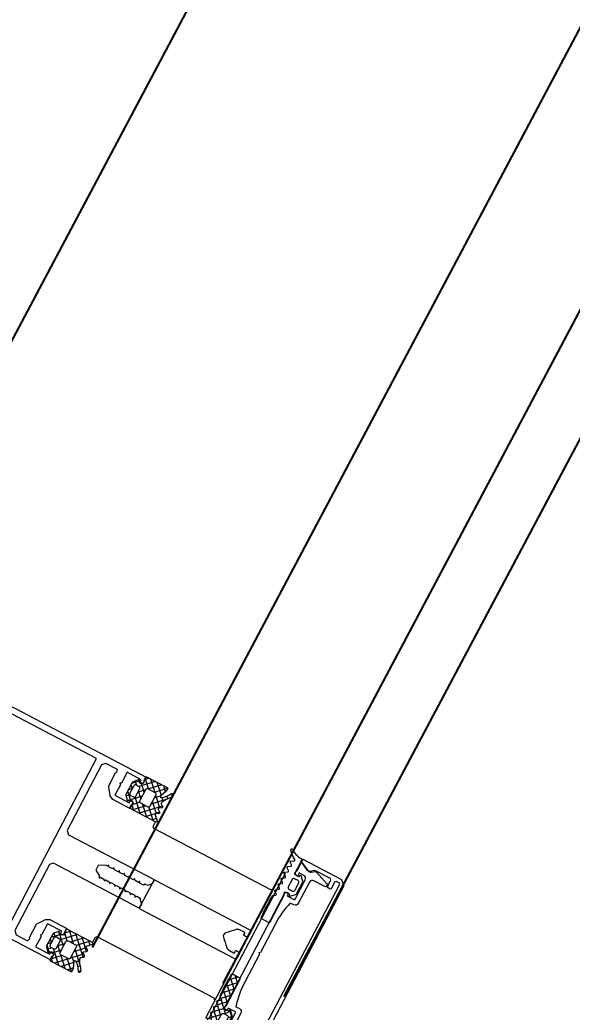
# Model space of a CAD drawing. Header units: millimetres. Extents: x -360149 to 9420325, y 0 to 292181.
# Drawn here: x -189518.7 to -189347.5, y 109794.5 to 110102 of the extents above; entities that cross this region are included whole.
import ezdxf
from ezdxf import colors
from ezdxf.entities.mleader import LeaderData, LeaderLine
from ezdxf.math import Vec2, Vec3

# ---------------------------------------------------------------- set-up
doc = ezdxf.new("R2010")
doc.units = ezdxf.units.MM
doc.header["$MEASUREMENT"] = 0
doc.layers.get('0').update_dxf_attribs({"color": 250, "lineweight": 9})
for name, color, linetype, lineweight in [('_АР ТЕКСТ', 250, 'Continuous', 25), ('АР_Отметки', 250, 'Continuous', 15), ('АР_Перегородки витражные', 152, 'Continuous', 13), ('АР_Подоконники', 163, 'Continuous', 9), ('АР_Размеры дверей', 15, 'Continuous', 0), ('АР_Сущ Несущая стена', 202, 'Continuous', 30)]:
    doc.layers.add(name, color=color, linetype=linetype, lineweight=lineweight)
doc.layers.add('Тонкая', color=7, linetype='Continuous')
doc.styles.add('ISOCPEUR', font='isocpeur.ttf', dxfattribs={"width": 0.7})
pattern_1 = [(335.7671633447816, (-69115.31625940584, 318510.9409690977), (0.6515825639889636, 1.447617495164233), []), (65.76716334478155, (-69115.31625940584, 318510.9409690977), (-1.447617495164233, 0.6515825639889636), [])]

# ---------------------------------------------------------------- blocks, each defined once
blk = doc.blocks.new('_DotSmall')
at = {"color": 0, "linetype": 'ByBlock', "const_width": 0.5}
blk.add_lwpolyline([(-0.0625, 0, 1), (0.0625, 0, 1)], format="xyb", close=True, dxfattribs=at)
blk = doc.blocks.new('стойка витр.')
h = blk.add_hatch()
h.set_pattern_fill('ANSI37', scale=0.5, angle=-69.23283665521843)
h.set_pattern_definition(pattern_1)
edge = h.paths.add_edge_path()
edge.add_line((-22.69442369043827, 14.13646889062511), (-23.03581465108437, 15.03674084689555))
edge.add_arc((-23.43472203482704, 14.88552442783714), 0.426606969231953, 20.76054121617168, 72.29995807937499)
edge.add_arc((-23.17519432072194, 15.69843630689562), 0.4267278803337561, 110.7639791014305, 252.28796188313498, ccw=False)
edge.add_line((-23.32647754022037, 16.09744767434313), (-22.30045238576713, 16.48652534212306))
edge.add_arc((-22.23557122191811, 16.31559297980009), 0.1828317202011609, 20.74895968860318, 110.7853670150393, ccw=False)
edge.add_line((-22.06459766681655, 16.38036551539699), (-22.02136925791274, 16.26636916297139))
edge.add_arc((-21.85036169383434, 16.33121481389334), 0.1828894349477776, 200.7666051414026, 335.7779732891441)
edge.add_line((-21.68357339510112, 16.25618009645405), (-21.08991230116226, 17.78525728297245))
edge.add_arc((-21.70321396183568, 17.95657679537892), 0.6367804192309714, 344.3928406199507, 381.7248777476984)
edge.add_line((-21.1116628201562, 18.19228116337763), (-22.58147269752226, 22.06827310883818))
edge.add_arc((-23.18057156739388, 21.852472630542), 0.6367804192296693, 19.80944894391843, 57.14148607166609)
edge.add_line((-22.83507592984824, 22.38737642259366), (-24.29334917705273, 23.13834224954917))
edge.add_arc((-24.36844682475663, 22.97158227615987), 0.1828894349476184, 65.75635339884347, 200.7677215648203)
edge.add_line((-24.53945312526776, 22.90673329312267), (-24.49622471639304, 22.79273694081348))
edge.add_arc((-24.66715707872659, 22.7278557770023), 0.1828317201976129, -69.25104032206309, 20.78536700277641, ccw=False)
edge.add_line((-24.60238454316277, 22.55688222189201), (-25.62840969761601, 22.16780455411208))
edge.add_arc((-25.77973726672901, 22.56679910380675), 0.4267278803402734, 149.2463648073436, 290.7703475895543, ccw=False)
edge.add_arc((-26.51302534269302, 23.00322659508151), 0.4266069692186295, 329.2343686070108, 380.7737854734352)
edge.add_line((-26.11415292418678, 23.1545352198882), (-26.50320860397187, 24.18050239048171))
edge.add_arc((-26.6741821590871, 24.11572985494814), 0.1828317201915107, 20.74895966852365, 110.7853670116034)
edge.add_line((-26.73906332292245, 24.28666221726598), (-33.46508004333009, 21.73609814226074))
edge.add_arc((-33.37260125833668, 21.44478009969028), 0.3056444463767395, 107.6120180140902, 200.6882886899978)
edge.add_line((-33.6585366082727, 21.33680091994756), (-33.39916615508264, 20.65282280623796))
edge.add_arc((-33.11489203283651, 20.76049792175978), 0.3039830703862393, 200.7452912846324, 225.8123610097134)
edge.add_line((-33.32677140043234, 20.54252351805917), (-31.79381202385412, 18.90709041146329))
edge.add_arc((-32.0063560722166, 18.68866847666476), 0.3047673113958362, -108.86283880448178, 45.781400895661875, ccw=False)
edge.add_arc((-28.70749382052437, 27.75544220980088), 9.952967568180252, 231.9543329511108, 250.0411665169116, ccw=False)
edge.add_arc((-35.13741779119496, 19.64784166335459), 0.4002801790554734, 42.30928712460122, 119.2250395725891)
edge.add_arc((-34.91139847875967, 19.56672148584141), 0.6024183835395109, 134.3950067436913, 228.6478049676944)
edge.add_arc((-28.53884731806517, 27.80771469972205), 11.01872594929672, 232.0873456721725, 240.8889416158169)
edge.add_arc((-36.88860151399224, 12.8729826853881), 6.091684827127049, 40.75890454826748, 60.61437004968877, ccw=False)
edge.add_arc((-32.50226594848368, 16.64775385941913), 0.3047655738188228, -34.89587558046088, 41.60271899476669, ccw=False)
edge.add_line((-32.25229934006347, 16.47340148731018), (-32.76342180219945, 15.75802363698313))
edge.add_arc((-32.51342051808022, 15.58368567090239), 0.3047857747310843, 145.1100748179471, 256.4242518685471)
edge.add_line((-32.58496309185284, 15.28741547561367), (-31.72801335877739, 15.09082250765641))
edge.add_arc((-31.79955593254474, 14.79455231235153), 0.3047857747455557, -34.88992517811971, 76.42425187022229, ccw=False)
edge.add_line((-31.54955464840168, 14.62021434627968), (-32.06065512256464, 13.90477851201285))
edge.add_arc((-31.81065383841726, 13.73044054594722), 0.304785774745541, 145.1100748233031, 256.4242518693868)
edge.add_line((-31.88219641218893, 13.4341703506434), (-31.02524667911348, 13.23757738269342))
edge.add_arc((-31.09682011228135, 12.94126594878393), 0.3048331054871362, -24.2246592297883, 76.42043308581259, ccw=False)
edge.add_line((-30.81882951050648, 12.81618818287097), (-31.59985344059533, 11.12048939903616))
edge.add_arc((-31.32187980059053, 10.99539431777895), 0.3048247429134716, 155.7710645559098, 290.7402899417831)
edge.add_line((-31.21393143609748, 10.71032366952568), (-22.80062470957637, 13.90072279884771))
edge.add_arc((-22.86539724513609, 14.07169635396312), 0.1828317202009504, 290.7489596761703, 380.7489600455551)
edge = h.paths.add_edge_path(flags=16)
edge.add_line((-23.10434971895302, 21.04022295145114), (-22.19142218885827, 18.63276889372355))
edge.add_arc((-22.69773797682865, 18.4407695405971), 0.5414973949605305, -69.23283665472542, 20.767163345274582, ccw=False)
edge.add_line((-22.5057386237022, 17.93445375262672), (-23.43116100440966, 17.58352553217992))
edge.add_arc((-23.62316035752519, 18.08984132014666), 0.5414973949532591, 200.7671633443313, 290.7671633443313, ccw=False)
edge.add_line((-24.12947614549194, 17.89784196703113), (-25.04240367558668, 20.30529602475872))
edge.add_arc((-24.53608788761267, 20.4972953778888), 0.541497394965222, 110.76716334549809, 200.7671633454981, ccw=False)
edge.add_line((-24.72808724074275, 21.00361116586282), (-23.80266486003529, 21.35453938630963))
edge.add_arc((-23.6106655069234, 20.84822359833925), 0.5414973949553709, 20.767163343835023, 110.767163343835, ccw=False)
edge = h.paths.add_edge_path(flags=16)
edge.add_line((-26.85119390953332, 20.26120087689196), (-25.51269974335446, 16.73149769075098))
edge.add_arc((-26.01901553132848, 16.5394983376209), 0.541497394965222, -69.23283665450191, 20.76716334549809, ccw=False)
edge.add_line((-25.82701617819839, 16.03318254964688), (-28.23444912247942, 15.12026302596496))
edge.add_arc((-28.4264484756095, 15.62657881394625), 0.5414973949720253, 200.7671633452251, 290.76716334522513, ccw=False)
edge.add_line((-28.9327642635908, 15.43457946081617), (-30.27125842979876, 18.96428264696442))
edge.add_arc((-29.76494264181383, 19.15628200007632), 0.5414973949689773, 110.76716334328901, 200.767163343289, ccw=False)
edge.add_line((-29.95694199492573, 19.66259778806125), (-27.5495090506447, 20.57551731175045))
edge.add_arc((-27.35750969751825, 20.06920152376551), 0.541497394974137, 20.767163344728715, 110.76716334472869, ccw=False)
h = blk.add_hatch()
h.set_pattern_fill('ANSI37', scale=0.5, angle=-69.23283665521843)
h.set_pattern_definition(pattern_1)
edge = h.paths.add_edge_path()
edge.add_line((-7.614656875375658, -25.62993601259222), (-7.273265914729564, -26.53020796886267))
edge.add_arc((-7.672138333263274, -26.68151659366696), 0.4266069692434679, -30.765631391378577, 20.77378547182468, ccw=False)
edge.add_arc((-6.938850257283542, -27.11794408495156), 0.4267278803339729, 149.2463648056786, 290.7703475873838)
edge.add_line((-6.787522688187892, -27.51693863464607), (-5.761497533734655, -27.12786096686614))
edge.add_arc((-5.826270069284272, -26.95688741173914), 0.1828317202082013, 290.7489596719217, 380.7853669983573)
edge.add_line((-5.655337706935825, -26.89200624793739), (-5.698566115868744, -26.77800989551906))
edge.add_arc((-5.527559815348082, -26.71316091253391), 0.1828894349380834, 65.75635340077491, 200.7677215485159, ccw=False)
edge.add_line((-5.452462167653721, -26.54640093915077), (-3.994188920449233, -27.29736676610628))
edge.add_arc((-4.339684557994865, -27.83227055815794), 0.6367804192296694, 19.809448943918426, 57.14148607166612, ccw=False)
edge.add_line((-3.740585688123247, -27.61647007986176), (-2.270775810728082, -31.49246202532231))
edge.add_arc((-2.862326952422118, -31.72816639327794), 0.6367804192285443, -15.60715938413449, 21.72487774361298, ccw=False)
edge.add_line((-2.249025291763246, -31.89948590572749), (-2.842686385673005, -33.42856309223862))
edge.add_arc((-3.009474684396633, -33.35352837480535), 0.1828894349365558, 200.7666051236535, 335.7779732896313, ccw=False)
edge.add_line((-3.180482248484623, -33.41837402567035), (-3.223710657359334, -33.30437767335388))
edge.add_arc((-3.394684212462365, -33.36915020895407), 0.1828317202037067, 20.74895968940122, 110.7853670142414)
edge.add_line((-3.459565376309911, -33.19821784662781), (-4.485590530792251, -33.58729551440774))
edge.add_arc((-4.334307311281267, -33.98630688185023), 0.4267278803335083, 110.7639791032461, 252.2879618854569)
edge.add_arc((-4.593835025358378, -34.79921876089735), 0.4266069692128739, 20.760541213745626, 72.2999580801698, ccw=False)
edge.add_line((-4.194927641627146, -34.64800234186259), (-3.805871961842058, -35.67396951244882))
edge.add_arc((-3.976804324152614, -35.73885067632053), 0.1828317201976034, -69.25104032001241, 20.78536702306718, ccw=False)
edge.add_line((-3.912031788582681, -35.9098242314285), (-10.63804850899032, -38.46038830642647))
edge.add_arc((-10.76198657700206, -38.18099989774544), 0.3056444463879536, 200.8460379983515, 293.92230867425997, ccw=False)
edge.add_line((-11.04762355046114, -38.2897659172595), (-11.3069940036512, -37.6057878035499))
edge.add_arc((-11.02280217192234, -37.49789568213767), 0.3039830703908278, 175.7219656777917, 200.7890354028728, ccw=False)
edge.add_line((-11.32593828623067, -37.47521963119652), (-11.26283276302274, -35.23454482450325))
edge.add_arc((-11.5667631736687, -35.21197449929495), 0.3047673113958011, 355.7529257944983, 510.3971654946409)
edge.add_arc((-3.085478140807247, -39.81161386289363), 9.95296756819478, 151.493160172311, 169.5799937381118)
edge.add_arc((-13.27454869620142, -38.00608067109534), 0.4002801790508524, 282.30928711923883, 359.2250395672268, ccw=False)
edge.add_arc((-13.15914824141406, -37.79549114656839), 0.6024183835459826, 172.8865217206561, 267.13931994465963, ccw=False)
edge.add_arc((-2.924576102079248, -39.73891867786803), 11.01872594919693, 160.6453850739864, 169.4469810176308, ccw=False)
edge.add_arc((-19.07760885644255, -34.09585671602533), 6.091684827120307, 340.9199566399376, 360.7754221413588)
edge.add_arc((-13.29124725463213, -34.01305259408502), 0.3047655738143686, 359.9316076928689, 436.4302022680961)
edge.add_line((-13.21974018984474, -33.71679460741143), (-14.0766899229202, -33.52020163946145))
edge.add_arc((-14.00514734915965, -33.22393144415915), 0.3047857747414494, 145.1100748207506, 256.424251871352, ccw=False)
edge.add_line((-14.2551486332959, -33.04959347808472), (-13.74402617113083, -32.33421562775766))
edge.add_arc((-13.99402745527389, -32.1598776616858), 0.3047857747455562, 325.1100748218798, 436.4242518702226)
edge.add_line((-13.92248488150653, -31.86360746638093), (-14.7794566025841, -31.6669565144839))
edge.add_arc((-14.7079140287954, -31.37068631918638), 0.3047857747434108, 145.1100748199116, 256.4242518659954, ccw=False)
edge.add_line((-14.95791531293071, -31.19634835310717), (-14.44679285076563, -30.48097050278011))
edge.add_arc((-14.69684457899481, -30.30662212908397), 0.3048331054870662, 325.1138936033488, 425.7589859189499)
edge.add_line((-14.57168746687239, -30.0286672415823), (-16.28069433249766, -29.27720980550657))
edge.add_arc((-16.15556139849932, -28.99925320327871), 0.3048247429148342, 110.79403674408451, 245.7632621299588, ccw=False)
edge.add_line((-16.26377712844987, -28.71428394233226), (-7.850470401957864, -25.52388481301023))
edge.add_arc((-7.785589238115906, -25.69481717533219), 0.1828317201977073, 20.785366643697614, 110.7853670130821, ccw=False)
edge = h.paths.add_edge_path(flags=16)
edge.add_line((-3.343847721320344, -31.0696095920357), (-4.256775251385989, -28.66215553430811))
edge.add_arc((-4.763091039367282, -28.8541548874382), 0.5414973949720253, 20.7671633452251, 110.7671633452251)
edge.add_line((-4.955090392497368, -28.34783909945691), (-5.880512773175724, -28.69876731990371))
edge.add_arc((-5.68851342006019, -29.20508310789228), 0.5414973949736688, 110.7671633435124, 200.7671633435124)
edge.add_line((-6.194829208048759, -29.39708246100781), (-5.281901677954011, -31.8045365187354))
edge.add_arc((-4.775585889972717, -31.61253716560532), 0.5414973949720253, 200.7671633452251, 290.7671633452251)
edge.add_line((-4.583586536842631, -32.11885295358661), (-3.658164156164275, -31.76792473313981))
edge.add_arc((-3.850163509294362, -31.26160894516579), 0.541497394965222, 290.7671633454981, 380.7671633454981)
edge = h.paths.add_edge_path(flags=16)
edge.add_line((-6.665125275787432, -32.97088079506648), (-8.003619441966293, -29.4411776089255))
edge.add_arc((-8.509935229947587, -29.63317696205559), 0.5414973949720253, 20.7671633452251, 110.7671633452251)
edge.add_line((-8.701934583077673, -29.12686117407429), (-11.1093675273587, -30.03978069775621))
edge.add_arc((-10.91736817424317, -30.54609648574478), 0.5414973949736688, 110.7671633435124, 200.7671633435124)
edge.add_line((-11.42368396223173, -30.73809583886032), (-10.08518979602377, -34.2677990250013))
edge.add_arc((-9.578874008042476, -34.07579967187121), 0.5414973949720253, 200.7671633452251, 290.7671633452251)
edge.add_line((-9.38687465491239, -34.5821154598525), (-6.979441710631363, -33.66919593617058))
edge.add_arc((-7.171441063761449, -33.16288014819656), 0.541497394965222, 290.7671633454981, 380.7671633454981)
h = blk.add_hatch()
h.set_pattern_fill('ANSI37', scale=0.5, angle=-69.23283665521843)
h.set_pattern_definition([(335.7671633447816, (-69115.91679156918, 318510.7132420751), (0.6515825639889636, 1.447617495164233), []), (65.76716334478155, (-69115.91679156918, 318510.7132420751), (-1.447617495164233, 0.6515825639889636), [])])
edge = h.paths.add_edge_path()
edge.add_arc((-61.4231846681505, -46.18171078326122), 0.5487303657935584, 155.7657062155241, 200.7671633447816)
edge.add_line((-61.92355794899049, -45.95647403381008), (-61.2158101547102, -44.38418138318229))
edge.add_arc((-61.04906058835331, -44.45924160668073), 0.1828645893715156, 20.76716334478156, 155.7657062155241)
edge.add_line((-60.87807688978501, -44.39440310015198), (-60.79158864807687, -44.62247867199039))
edge.add_arc((-60.62063568932354, -44.55765182228788), 0.1828317201998032, 200.7671633447816, 290.7671633447816)
edge.add_line((-60.55580883962102, -44.72860478100483), (-59.41573388126562, -44.29627843504568))
edge.add_arc((-59.56703588945675, -43.89728440591716), 0.4267183308264255, -69.23283665521843, 72.29363907948373)
edge.add_arc((-59.30747769982554, -43.08429274379887), 0.4267017864716978, 200.7671633447816, 252.293639079486)
edge.add_line((-59.70645626049372, -43.23558888620755), (-63.00984306025202, -34.52432573194528))
edge.add_arc((-62.72490235927398, -34.41627373836673), 0.3047399585219917, 110.7671633447816, 200.7671633447816)
edge.add_line((-62.83295435277978, -34.13133303751965), (-60.55276270053582, -33.26666451912024))
edge.add_arc((-60.44481104638544, -33.55134061801073), 0.3044569814295733, 76.40287424864536, 110.7671633447816)
edge.add_line((-60.3732352333609, -33.25541671472456), (-60.07017099490622, -33.59351893464918))
edge.add_arc((-108.2133039044274, -55.86215009907028), 53.04387976268197, 16.71140087810911, 24.82292581145404)
edge.add_line((-57.40971669906867, -40.60932389061054), (-57.92081016927841, -41.32469074693654))
edge.add_arc((-57.67080742027611, -41.49902445886983), 0.304784542952794, 145.110888314415, 256.4234383751481)
edge.add_line((-57.74235391136608, -41.79529244099831), (-56.88543317024596, -41.99189640294935))
edge.add_arc((-56.95697966133594, -42.28816438507783), 0.304784542952794, -34.8891116855724, 76.4234383751481)
edge.add_line((-56.70697691233363, -42.46249809701112), (-57.17481998566655, -43.29191928954242))
edge.add_arc((-56.92481723669334, -43.46625300146843), 0.304784542952794, 145.1108883144276, 256.4234383751481)
edge.add_line((-56.99636372778332, -43.76252098359691), (-56.1394429866632, -43.95912494554796))
edge.add_arc((-56.21098947775317, -44.25539292764006), 0.3047845429175452, -34.88911168634446, 76.4234383742182)
edge.add_line((-55.96098672877997, -44.42972663955879), (-56.47208019898972, -45.14509349588479))
edge.add_arc((-56.22207744998741, -45.31942720781808), 0.304784542952794, 145.110888314415, 256.4234383752311)
edge.add_line((-56.29362394107739, -45.61569518994656), (-55.43668121195515, -45.81235713578644))
edge.add_arc((-55.50822770304512, -46.10862511790765), 0.3047845429466369, -34.88911168643649, 76.42343837776687)
edge.add_line((-55.25822495407192, -46.28295882984094), (-55.76931842428166, -46.99832568616694))
edge.add_arc((-55.51931567527936, -47.17265939811477), 0.3047845429466368, 145.1108883110316, 256.4234383751786)
edge.add_line((-55.59086216636933, -47.46892738023598), (-54.69071301640361, -47.77952769444528))
edge.add_arc((-54.76225950749358, -48.07579567657376), 0.304784542952794, -34.88911168566796, 76.42343837513553)
edge.add_line((-54.51225675849128, -48.25012938850705), (-55.0233282406989, -48.96555422872189))
edge.add_arc((-54.7733254917257, -49.13988794066245), 0.3047845429466368, 145.1108883109486, 256.4234383751578)
edge.add_line((-54.84487198281568, -49.43615592278366), (-53.98795124169555, -49.6327598847347))
edge.add_arc((-54.05949773284374, -49.92902786688501), 0.3047845429818857, -34.88911169317796, 76.42343837111807)
edge.add_line((-53.80949498384143, -50.10336157886923), (-54.32058845405118, -50.81872843519523))
edge.add_arc((-54.07058570504887, -50.99306214712851), 0.3047845429527939, 145.110888314415, 256.4234383750821)
edge.add_line((-54.14213219613885, -51.289330129257), (-53.29055360303028, -51.47184183257195))
edge.add_arc((-53.362076024001, -51.76811134383752), 0.3047803799531579, -43.67508993618791, 76.42790436632716)
edge.add_line((-53.141638296569, -51.97858292939782), (-53.80995652789716, -52.62318184232572))
edge.add_arc((-53.58948976171087, -52.83365406201483), 0.304801821276656, 136.3285933989482, 262.747126980386)
edge.add_arc((-54.63612651554286, -61.05759711530845), 7.985474883734515, 59.5860415328172, 82.74712698038475)
edge.add_arc((-50.74783774605021, -54.43386708250182), 0.3048115604497932, 253.2910110232634, 419.5860415328165)
edge.add_arc((-52.57053616183111, -60.50577614369104), 6.03477116777137, 73.29101102326332, 110.7671633447816)
edge.add_line((-54.71029190413537, -54.86308986830409), (-54.82445022999309, -54.90637969896488))
edge.add_arc((-54.97574411131791, -54.50740710097307), 0.4266954176128115, 200.7671633447816, 290.7671633447816)
edge.add_line((-55.37471671431558, -54.65870098416781), (-56.71485841512913, -51.12465313347639))
edge.add_arc((-56.31587985443184, -50.97335699107498), 0.4267017864716978, 149.2366398299847, 200.7671633447816)
edge.add_arc((-57.04912318740389, -50.53689152278093), 0.4266140358978636, -30.76336017001563, 40.01429570365114)
edge.add_arc((-57.04924751253566, -50.53686138928606), 0.4266898917694475, 40.00046259028549, 110.7671633447816)
edge.add_line((-57.20053943697712, -50.13789395169442), (-58.34061702035251, -50.57022129308461))
edge.add_arc((-58.27579017065, -50.74117425180884), 0.1828317201998032, 110.7671633447816, 200.7671633447816)
edge.add_line((-58.44674312937423, -50.80600110151136), (-58.36025488766609, -51.03407667334977))
edge.add_arc((-58.5312385862635, -51.09891517987853), 0.1828645893715156, 245.768620474039, 380.7671633447816)
edge.add_line((-58.60629032819998, -51.26566856380668), (-60.17861897521652, -50.55800074261788))
edge.add_arc((-59.95340767674497, -50.05761600615369), 0.5487303657759914, 200.7671633447816, 245.768620474038)
edge.add_line((-60.46648650063435, -50.25217996134597), (-61.93626349206897, -46.37627473846078))
edge = h.paths.add_edge_path(flags=16)
edge.add_arc((-59.3589242202288, -49.0410722918532), 0.5414973949664272, 200.7671633447816, 290.7671633447816)
edge.add_line((-60.77816753828665, -46.82561758724478), (-59.8652400081919, -49.23307164497237))
edge.add_arc((-60.27185175029445, -46.63361823412561), 0.5414973949664272, 110.7671633447816, 200.7671633447816)
edge.add_line((-59.31039323387085, -45.68990118378861), (-60.46385110344272, -46.12730244614795))
edge.add_arc((-59.11839388072258, -46.19621697176626), 0.5414973949664272, 20.76716334478156, 110.7671633447816)
edge.add_line((-57.69915056266473, -48.4116716763674), (-58.61207809275948, -46.00421761863981))
edge.add_arc((-58.20546635065693, -48.60367102949385), 0.5414973949664272, -69.23283665521843, 20.76716334478156)
edge.add_line((-59.16692486710963, -49.54738807983085), (-58.01346699753776, -49.10998681747151))
at = {"lineweight": 0, "ltscale": 100, "transparency": 33554687}
for points in [[(65.92687011216185, 59.2824299609274), (-26.6419368966599, 24.17953274302999), (-25.90703195796232, 22.24153677027789), (-25.27813291337225, 21.95846499659092), (-24.82208952034125, 22.13140062004823), (-25.21116718812846, 23.15742577453057), (-20.53714279274573, 24.92985650197079), (-19.19699615391437, 21.39579562939616), (-18.76855027934653, 21.29748815141647), (-18.98085410959902, 20.82581386800302), (-17.68393587967148, 17.40574934773758), (-22.35796027505421, 15.63331862029736), (-22.70380953396671, 16.54534742246324), (-23.1598529269977, 16.37241179900593), (-23.44292470067739, 15.74351275440858), (-22.75122618288151, 13.91945515007683), (-17.16517298531835, 16.03773513642955), (-16.24131551088067, 17.04008095841709), (-15.46667035139399, 19.81128934778826), (-15.4391308168415, 20.08251046122314), (-17.03864790883381, 24.30054944750736), (-17.39634782800567, 24.5561396704943), (-17.47095398549573, 25.44057095424068), (-13.70890040838276, 26.86717441076325), (-12.4510803312005, 26.30097287951503), (-4.305940852005733, 4.821667629301373), (-4.8720624113339, 3.563811556159635), (-32.68827406296623, -6.984337978748954), (-32.78663952485658, -7.412805841304362), (-32.39756185706938, -8.438830995786702), (-31.09647737510386, -9.118948907402228), (-30.2985029091069, -8.81635004535201), (-29.78357822878752, -9.142708211846184), (-28.64349873815081, -8.710380147196702), (-28.58844165704795, -8.16787993638718), (-28.18751332900138, -8.537466511741513), (-27.04754980615689, -8.105182423096267), (-26.87849637278123, -7.51945380341931), (-26.47751006082399, -7.889018390778801), (-25.33748855406884, -7.456712314131437), (-25.28243147299509, -6.914212103321915), (-24.7675067926466, -7.240570269808813), (-23.62748528589145, -6.808264193168725), (-23.5724282048177, -6.265763982351928), (-23.05744554058765, -6.592100160843984), (-21.91748201774317, -6.159816072198737), (-21.86242493664031, -5.617315861389216), (-21.46149660859373, -5.986902436743549), (-20.32147510183859, -5.554596360096184), (-20.15236368455226, -4.968845752424386), (-19.75143535650568, -5.338432327778719), (-18.6114718336612, -4.906148239133472), (-18.44241840028553, -4.320419619456516), (-18.0414320883574, -4.689984206808731), (-17.35739599072258, -4.430591765623831), (-15.14439867439796, -4.764904394331097), (-14.53915697429329, -6.360969294146344), (-15.78927863537683, -7.87813783652382), (-15.87193323494284, -8.691881148712127), (-16.27286156296032, -8.322294573416002), (-17.41288306971546, -8.754600650063367), (-17.58193650312023, -9.340329269682115), (-17.9828648311377, -8.97074269438599), (-19.12288633789285, -9.403048771026079), (-19.29193977129762, -9.988777390644827), (-19.69292608322576, -9.61921280335082), (-20.83288960607024, -10.05149689199607), (-20.8879466871731, -10.59399710274738), (-21.40287136749248, -10.26763893631141), (-22.54295085812919, -10.6999670009609), (-22.59800793926115, -11.24246721171221), (-22.99893626727862, -10.87288063641608), (-24.25289614239591, -11.34839313392149), (-24.30795322352787, -11.89089334468008), (-24.70893953545601, -11.52132875738607), (-25.84896104221116, -11.95363483402616), (-26.01801447558682, -12.53936345364491), (-26.4189428036334, -12.16977687834878), (-27.55896431035944, -12.60208295499615), (-27.61402139149141, -13.14458316574746), (-28.12900405569235, -12.81824698731361), (-29.26896757853683, -13.25053107595886), (-29.32402465966879, -13.79303128671745), (-29.89022619093885, -15.05085136390699), (-29.45792011427693, -16.19087287064031), (-29.14341260807123, -16.33238676948531), (-1.327200956468005, -5.784237234569446), (-0.06938087928574532, -6.350438765824947), (8.118987008783733, -27.94374036834779), (7.552865449426463, -29.20159644143132), (3.790811872313498, -30.62819989795389), (3.216969908826286, -29.80262791351561), (3.358505795680685, -29.48817839122057), (1.715760294842767, -25.15614305267809), (1.558535533695249, -25.08537510928727), (-0.902061547501944, -23.41060979175381), (-2.258247086545452, -23.27287612311193), (-7.844300284108613, -25.39115610946465), (-7.152623754285742, -27.21515572990756), (-6.480474312818842, -27.61228183979256), (-6.024430919787847, -27.43934621633525), (-6.413508587575052, -26.41332106186019), (-1.739484192192322, -24.64089033441996), (-0.3993375533900689, -28.17495120693638), (0.02910832117777318, -28.2732586849088), (-0.1831955090747215, -28.74493296838773), (1.113700732850702, -32.16493950470613), (-3.560323662532028, -33.93737023214635), (-3.906150933442404, -33.02539941386931), (-4.3621943264734, -33.19833503732661), (-4.645266100153094, -33.82723408192396), (-3.953589570330223, -35.65123370236688), (88.61521743849153, -0.5483364844694734), (89.18141896976158, 0.709483592720062), (67.18472618525266, 58.71630840156286)], [(63.8117502759269, 56.26367979055794), (85.07351613373612, 0.1949089383633691), (10.63088292890461, -28.03438542609365), (-10.63088292890461, 28.03438542610093)], [(-68.58632373265573, -58.46540642052423), (-90.15068845250062, -1.598661102303595), (-90.00917455367744, -1.284153596119722), (-88.98317839115043, -0.8950869223335758), (-88.55468153662514, -0.9934413902010419), (-87.69009137133253, -3.273426419786119), (-87.37564184903749, -3.414962306625966), (-86.69163474338711, -3.155580859434849), (-86.43607351230457, -2.797891934278596), (-87.30066367759719, -0.5179069046935183), (-87.1591497787449, -0.2033993985096458), (-82.02911098225741, 1.741955958394101), (-80.54324021661887, 1.262233232868311), (-79.70200834979187, 1.450846736610401), (-77.34320693471818, 4.170836259007046), (-77.83057009245385, 4.768357554989052), (-90.48468705118285, -0.0301937209587777), (-91.4479567084054, -1.960141251613095), (-69.79711318280897, -59.05493725829001), (-67.79633972485317, -59.86096016635565), (-55.14222276612418, -55.06240889040782), (-55.17360051473952, -54.29197395897063), (-58.74284135404741, -53.81994964957266), (-59.49761640312499, -54.23655585793313), (-60.24856024209294, -55.69488708899735), (-65.37859903858043, -57.64024244590109), (-65.73629895772319, -57.38465222291416), (-66.6008891230158, -55.10466719327087), (-67.02936398953898, -55.00637070929224), (-67.71337109521846, -55.26575215648336), (-67.85490698204376, -55.58020167878567), (-66.99031681675115, -57.86018670842168), (-67.20262765098596, -58.33192996972502), (-68.22862381348386, -58.72099664351117)]]:
    blk.add_lwpolyline(points, close=True, dxfattribs=at)
at = {"color": 7, "lineweight": 0, "ltscale": 100, "transparency": 33554687}
for points in [[(-22.69442369043827, 14.13646889062511), (-23.03581465108437, 15.03674084689555, 0.2287523810762611), (-23.30501911480678, 15.29193636016134, -0.7101639231358212), (-23.32647754022037, 16.09744767434313), (-22.30045238576713, 16.48652534212306, -0.4143996870914876), (-22.06459766681655, 16.38036551539699), (-22.02136925791274, 16.26636916297139, 0.6682503890445888), (-21.68357339510112, 16.25618009645405), (-21.08991230116226, 17.78525728297245, 0.1643479059441302), (-21.1116628201562, 18.19228116337763), (-22.58147269752226, 22.06827310883818, 0.1643479059441302), (-22.83507592984824, 22.38737642259366), (-24.29334917705273, 23.13834224954917, 0.6682503891596868), (-24.53945312526776, 22.90673329312267), (-24.49622471639304, 22.79273694081348, -0.4143996870833266), (-24.60238454316277, 22.55688222189201), (-25.62840969761601, 22.16780455411208, -0.7101639231391418), (-26.14645609946456, 22.78500538597291, 0.2287523810910513), (-26.11415292418678, 23.1545352198882), (-26.50320860397187, 24.18050239048171, 0.4143996871765861), (-26.73906332292245, 24.28666221726598), (-33.46508004333009, 21.73609814226074, 0.4300281847644905), (-33.6585366082727, 21.33680091994756), (-33.39916615508264, 20.65282280623796, 0.1098139781175365), (-33.32677140043234, 20.54252351805917), (-31.79381202385412, 18.90709041146329, -0.8000358277039689), (-32.10488848172827, 18.40026861818478, -0.07908294790216032), (-34.84140179419774, 19.91728321780829, 0.3488032577412263), (-35.33285102594527, 19.99716969329165, 0.4361245879823007), (-35.30940773655311, 19.11450854978466, 0.03842309887939363), (-33.89950172111276, 18.18089248692559, -0.08685322061285544), (-32.2743724368047, 16.85010652759956, -0.3467629046601076), (-32.25229934006347, 16.47340148731018), (-32.76342180219945, 15.75802363698313, 0.5278770357902526), (-32.58496309185284, 15.28741547561367), (-31.72801335877739, 15.09082250765641, -0.5278770357776507), (-31.54955464840168, 14.62021434627968), (-32.06065512256464, 13.90477851201285, 0.5278770357650493), (-31.88219641218893, 13.4341703506434), (-31.02524667911348, 13.23757738269342, -0.4697389635461835), (-30.81882951050648, 12.81618818287097), (-31.59985344059533, 11.12048939903616, 0.667984424932516), (-31.21393143609748, 10.71032366952568), (-22.80062470957637, 13.90072279884771, 0.4142135642613711)], [(-74.06369480097783, 3.308391450875206, 0.5779496213016146), (-74.28822709678207, 3.786457927264564), (-75.21591578132939, 3.825837128097191, -0.615333828900983), (-75.41972296024323, 4.330405631961185, 0.1014034095220688), (-73.83454927545972, 7.11715754520992, 0.8870851218243345), (-74.38353605600423, 7.372048574252403, -0.1649969122064492), (-77.37516639285604, 4.905523520799761), (-77.48916274512885, 4.862295111939602, 0.4143043114941015), (-77.73690205768798, 4.311953389369592), (-76.39677740688785, 0.7779505007420084, 0.2286961432583318), (-76.12757003956358, 0.5227576163306367, -0.3190489133936659), (-75.8308042481076, 0.1276532846095506, -0.3190018552396916), (-76.10608007785049, -0.2827473570214352), (-77.2460725926212, -0.7150424396677408, -0.4143996870833266), (-77.48192731157178, -0.6088826129343943), (-77.5683841292921, -0.380889908366953, 0.6683385997492722), (-77.90615079682902, -0.370689789611788), (-78.61388821495348, -1.942959389103635, 0.1988829373258806), (-78.62659800215624, -2.362689632165711), (-77.15678812476108, -6.238681577618991, 0.1988829373551211), (-76.86896414318471, -6.544446800158767), (-75.29665854779887, -7.25210424636316, 0.6683385997492723), (-75.05058378231479, -7.020506375207333), (-75.13704060006421, -6.792513670639892, -0.4143996870833266), (-75.03088077326538, -6.556658951718418), (-73.89088825849467, -6.124363869072113, -0.7102015621310012), (-73.37286607688293, -6.741579856578028, 0.2286961432583318), (-73.40517316877958, -7.111109647914418), (-70.10181337440736, -15.82230158713355, 0.414362099440266), (-69.70872084749863, -15.99923473002855), (-67.42870682594366, -15.13463357074215, 0.1511707915363169), (-67.28675684856717, -15.02397433044825), (-67.28408048482379, -14.56993261339812, 0.03540799054371244), (-69.94453478069045, -7.554127657436766), (-70.80145552181057, -7.357523695485725, -0.527867958552825), (-70.9799117797229, -6.88692200143123), (-70.46881830951315, -6.171555145097955, 0.5278679585528249), (-70.64727456742548, -5.700953451043461), (-71.54744570542243, -5.39029515288712, -0.527867958552825), (-71.72590196330566, -4.91969345882535), (-71.21480849309592, -4.20432660249935, 0.5278679585528249), (-71.39326475097914, -3.733724908495788), (-72.25018549209926, -3.537120946544746, -0.527867958552825), (-72.4286417500116, -3.066519252482976), (-71.91757026780397, -2.351094412268139, 0.5278679585717272), (-72.0960265256872, -1.880492718206369), (-72.95294726680731, -1.683888756255328, -0.5278679585717273), (-73.13140352474875, -1.213287062200834), (-72.66353846338461, -0.3839238536165794, 0.5278679585528249), (-72.84199472126784, 0.08667784044519067), (-73.69893745039008, 0.2833397862850688, -0.5278679585717273), (-73.8773937083024, 0.753941480339563), (-73.36630023809266, 1.469308336665563, 0.5278679585717272), (-73.5447564960632, 1.939910030763713), (-74.40167723721243, 2.136513992714754, -0.5278679585528251), (-74.58013349509565, 2.607115686776524)], [(-7.614656875375658, -25.62993601259222), (-7.273265914729564, -26.53020796886267, -0.2287523810762611), (-7.305569090007339, -26.89973780277796, 0.7101639231358212), (-6.787522688187892, -27.51693863464607), (-5.761497533734655, -27.12786096686614, 0.4143996870914876), (-5.655337706935825, -26.89200624793739), (-5.698566115868744, -26.77800989551906, -0.6682503890445888), (-5.452462167653721, -26.54640093915077), (-3.994188920449233, -27.29736676610628, -0.1643479059441302), (-3.740585688123247, -27.61647007986176), (-2.270775810728082, -31.49246202532231, -0.1643479059441302), (-2.249025291763246, -31.89948590572749), (-2.842686385673005, -33.42856309223862, -0.6682503891596868), (-3.180482248484623, -33.41837402567035), (-3.223710657359334, -33.30437767335388, 0.4143996870833266), (-3.459565376309911, -33.19821784662781), (-4.485590530792251, -33.58729551440774, 0.7101639231391418), (-4.464132105349563, -34.39280682858953, -0.2287523810910513), (-4.194927641627146, -34.64800234186259), (-3.805871961842058, -35.67396951244882, -0.4143996871765861), (-3.912031788582681, -35.9098242314285), (-10.63804850899032, -38.46038830642647, -0.4300281847644905), (-11.04762355046114, -38.2897659172595), (-11.3069940036512, -37.6057878035499, -0.1098139781175365), (-11.32593828623067, -37.47521963119652), (-11.26283276302274, -35.23454482450325, 0.8000358277039689), (-11.83174935798161, -35.06142405519495, 0.07908294790216032), (-12.87430513065192, -38.01149454006372, -0.3488032577412263), (-13.18921346374555, -38.39715882165183, -0.4361245879823007), (-13.75692971088574, -37.72089072036033, -0.03842309887939363), (-13.32058396766661, -36.08715992321959, 0.08685322061285544), (-12.98648189794039, -34.01341638380836, 0.3467629046601076), (-13.21974018984474, -33.71679460741143), (-14.0766899229202, -33.52020163946145, -0.5278770357902526), (-14.2551486332959, -33.04959347808472), (-13.74402617113083, -32.33421562775766, 0.5278770357776507), (-13.92248488150653, -31.86360746638093), (-14.7794566025841, -31.6669565144839, -0.5278770357650493), (-14.95791531293071, -31.19634835310717), (-14.44679285076563, -30.48097050278011, 0.4697389635461835), (-14.57168746687239, -30.0286672415823), (-16.28069433249766, -29.27720980550657, -0.667984424932516), (-16.26377712844987, -28.71428394233226), (-7.850470401957864, -25.52388481301023, -0.4142135642613711)], [(-53.29055360303028, -51.47184183257923, -0.5779496213016146), (-53.141638296569, -51.97858292939782), (-53.80995652789716, -52.62318184232572, 0.615333828900983), (-53.62795459362678, -53.13601908472629, -0.1014034095220688), (-50.59355139863328, -54.17098724229436, -0.8870851218243345), (-50.83548992767464, -54.72580403192842, 0.1649969122064492), (-54.71037595931557, -54.86312174275372), (-54.82437231158838, -54.90635015161388, -0.4143043114941015), (-55.37473404189222, -54.65865529014263), (-56.71485869266326, -51.12465240150777, -0.2286961432583318), (-56.6825516007957, -50.75512261017138, 0.3190489133936659), (-56.72238630641368, -50.26258777469775, 0.3190018552396916), (-57.20057019143132, -50.1379056140504), (-58.34056270623114, -50.57020069668943, 0.4143996870833266), (-58.44672253300087, -50.80605541561818), (-58.36026571528055, -51.03404812018562, -0.6683385997492722), (-58.60634048073553, -51.26564599134144), (-60.17864607612137, -50.55798854513705, -0.1988829373258806), (-60.46647005763953, -50.25222332264093), (-61.93627993503469, -46.37623137718037, -0.1988829373551211), (-61.92357014780282, -45.95650113405281), (-61.21583272970747, -44.38423153456097, -0.6683385997492723), (-60.87806606217055, -44.39443165331613), (-60.79160924445023, -44.62242435788357, 0.4143996870833266), (-60.55575452549965, -44.72858418460964), (-59.41576201069984, -44.29628910197061, 0.7102015621310012), (-59.43724861560622, -43.49078250258754, -0.2286961432583318), (-59.70645598293049, -43.23558961817616), (-63.00981577733182, -34.52439767894975, -0.414362099440266), (-62.83288180333329, -34.13130552614166), (-60.55286778177833, -33.26670436685527, -0.1511707915363169), (-60.3732352333609, -33.25541671472456), (-60.07017099493532, -33.59351893464918, -0.03540799054371244), (-57.40971669906867, -40.60932389061054), (-57.92081016927841, -41.32469074693654, 0.527867958552825), (-57.74235391136608, -41.79529244099831), (-56.88543317024596, -41.99189640294935, -0.5278679585528249), (-56.70697691233363, -42.46249809701112), (-57.17481998566655, -43.29191928953514, 0.527867958552825), (-56.99636372778332, -43.76252098359691), (-56.1394429866632, -43.95912494554796, -0.5278679585528249), (-55.96098672877997, -44.42972663955879), (-56.47208019898972, -45.14509349588479, 0.527867958552825), (-56.29362394107739, -45.61569518994656), (-55.43668121195515, -45.81235713578644, -0.5278679585717272), (-55.25822495407192, -46.28295882984094), (-55.76931842428166, -46.99832568616694, 0.5278679585717273), (-55.59086216636933, -47.46892738023598), (-54.69071301640361, -47.77952769444528, -0.5278679585528249), (-54.51225675849128, -48.25012938850705), (-55.02332824072801, -48.96555422872189, 0.5278679585717273), (-54.84487198281568, -49.43615592278366), (-53.98795124169555, -49.6327598847347, -0.5278679585717272), (-53.80949498384143, -50.10336157886923), (-54.32058845405118, -50.81872843519523, 0.5278679585528251), (-54.14213219613885, -51.289330129257)]]:
    blk.add_lwpolyline(points, format="xyb", close=True, dxfattribs=at)
for points in [[(-26.73906332292245, 24.28666221726598), (-26.73906332292245, 24.28666221726598)], [(-22.80062470957637, 13.90072279884771), (-22.80062470957637, 13.90072279884771)], [(-72.00534459005576, 0.06645459306309931), (-72.91737339223619, -0.2793946658493951)]]:
    blk.add_lwpolyline(points, dxfattribs=at)
at = {"color": 7}
for points in [[(-26.85119390953332, 20.26120087689196), (-25.51269974335446, 16.73149769075098, -0.414213562373095), (-25.82701617819839, 16.03318254964688), (-28.23444912247942, 15.12026302596496, -0.414213562373095), (-28.9327642635908, 15.43457946081617), (-30.27125842979876, 18.96428264696442, -0.414213562373095), (-29.95694199492573, 19.66259778806125), (-27.5495090506447, 20.57551731175045, -0.414213562373095)], [(-23.10434971895302, 21.04022295145114), (-22.19142218885827, 18.63276889372355, -0.414213562373095), (-22.5057386237022, 17.93445375262672), (-23.43116100440966, 17.58352553217992, -0.414213562373095), (-24.12947614549194, 17.89784196703113), (-25.04240367558668, 20.30529602475872, -0.414213562373095), (-24.72808724074275, 21.00361116586282), (-23.80266486003529, 21.35453938630963, -0.414213562373095)], [(-75.33468511578394, -1.905527627641277), (-74.42175758568919, -4.312981685368868, -0.414213562373095), (-74.73607402053312, -5.011296826465696), (-75.88953189010499, -5.44869808882504, -0.414213562373095), (-76.58784703121637, -5.134381653973833), (-77.50077456128201, -2.726927596246242, -0.414213562373095), (-77.18645812643808, -2.028612455142138), (-76.03300025686622, -1.591211192782794, -0.414213562373095)], [(-6.665125275787432, -32.97088079506648), (-8.003619441966293, -29.4411776089255, 0.414213562373095), (-8.701934583077673, -29.12686117407429), (-11.1093675273587, -30.03978069775621, 0.414213562373095), (-11.42368396223173, -30.73809583886032), (-10.08518979602377, -34.2677990250013, 0.414213562373095), (-9.38687465491239, -34.5821154598525), (-6.979441710631363, -33.66919593617058, 0.414213562373095)], [(-3.343847721320344, -31.0696095920357), (-4.256775251385989, -28.66215553430811, 0.414213562373095), (-4.955090392497368, -28.34783909945691), (-5.880512773175724, -28.69876731990371, 0.414213562373095), (-6.194829208048759, -29.39708246100781), (-5.281901677954011, -31.8045365187354, 0.414213562373095), (-4.583586536842631, -32.11885295358661), (-3.658164156164275, -31.76792473313981, 0.414213562373095)], [(-57.69915056266473, -48.4116716763674), (-58.61207809275948, -46.00421761863981, 0.414213562373095), (-59.31039323387085, -45.68990118378861), (-60.46385110341362, -46.12730244614795, 0.414213562373095), (-60.77816753828665, -46.82561758724478), (-59.8652400081919, -49.23307164497237, 0.414213562373095), (-59.16692486710963, -49.54738807983085), (-58.01346699753776, -49.10998681747151, 0.414213562373095)]]:
    blk.add_lwpolyline(points, format="xyb", close=True, dxfattribs=at)
at = {"lineweight": 0, "ltscale": 100, "transparency": 33554687}
for points in [[(-69.8438361948356, -5.633594956780144), (-69.21493715024553, -5.916666730459838), (-30.90838462579995, 8.609511357899464), (-30.62531285212026, 9.238410402496811), (-31.1873041553481, 10.72042096611403)], [(-56.0608929025766, -41.98018508909445), (-55.7778211288678, -41.3512860444971), (-17.47126860445132, -26.8251079561378), (-16.84236955983215, -27.10817972981749), (-16.28037825660431, -28.59019029343472)]]:
    blk.add_lwpolyline(points, dxfattribs=at)
for points in [[(-73.55412178576807, -6.30930235532287), (-74.18304982228437, -6.026241575636959), (-74.75303158370662, -6.242383619959583), (-74.40718232482322, -7.154412422125461), (-76.57319999407628, -7.975785172551696, -0.414362099391309), (-76.9662925209559, -7.798852029714908), (-79.34394296052051, -1.52882071842032, -0.4143260923197838), (-78.74236241533072, -0.1922330582674476), (-77.26035185172805, 0.3697582449676702), (-76.87127418394084, -0.6562669095073943), (-76.3012924225186, -0.4401248651847709), (-76.06142006575828, 0.3027815256646136), (-77.27188147796551, 3.494853341355338, 0.5512236456822476), (-77.7769173583074, 3.597680757055059), (-79.92338595120236, 1.349376512123854, -0.2673491356416615), (-80.91622193696094, 1.059369939495809), (-82.0875922003761, 1.397509788286698, 0.2496293600316565), (-82.58705019962508, 1.269536347390385), (-86.19986947378493, -1.925987660470128, 0.8270430078467679), (-85.63532520958688, -2.84412238272489), (-82.10129332900397, -1.503986737930973, -0.4143260923197836), (-80.76472567670862, -2.105611734441482), (-78.12768279598095, -9.059679143334506, 0.4143260923033303), (-76.7911151413573, -9.661304145942267), (-75.65109363460215, -9.228998069294903, -0.08279896819570452), (-71.78454054114991, -16.33338165576424), (-68.2828855071275, -25.56749207813118), (-67.85441064060433, -25.66578856210981), (-68.06674346281216, -26.13747383952432), (-64.60831683766446, -35.257587909633, -0.08279896819570452), (-62.79196445917478, -43.13942544953898), (-63.93198596592993, -43.57173152618634, 0.4143260923033303), (-64.53356650879141, -44.90831919242919), (-61.89652362803463, -51.86238660132221, -0.4143260923197836), (-62.49810417322442, -53.19897426147509), (-66.03213605380733, -54.539109906269, 0.8270430078467679), (-65.84594417811604, -55.60071914693981), (-61.02268547978019, -55.59720897083025, 0.2496293600316565), (-60.5639567229955, -55.36182965500484), (-59.91132736596046, -54.3320132763838, -0.2673491356416615), (-58.97583718542592, -53.89078178507043), (-55.8782996214868, -54.15051325823879, 0.5512236456822476), (-55.5684323037276, -53.73866745794658), (-56.77889371593483, -50.54659564225585), (-57.45105016132584, -50.14953851031169), (-58.02103192274808, -50.36568055463431), (-57.63195425496087, -51.39170570910937), (-59.11396481856355, -51.95369701235177, -0.4143260923197838), (-60.45053247085889, -51.35207201584126), (-62.82818291042349, -45.08204070453939, -0.414362099391309), (-62.65124893639586, -44.68894855178223), (-60.48523126714281, -43.867575801356), (-60.13938200823031, -44.77960460352188), (-59.56940024680807, -44.56346255919925), (-59.28629948117305, -43.93455252060812)], [(-32.39756185706938, -8.438830995786702), (-32.78663952485658, -7.412805841304362, 0.5239329190821609), (-33.2204523376422, -7.186144611914642), (-64.21182667926769, -18.93829823563283, 0.4143255057077639), (-64.53033920991584, -19.64587643784762), (-64.05480472955969, -20.89989428329136, 0.410627156480438), (-63.35370618529851, -21.2207818566676), (-62.72021259606117, -20.98055557451153, 0.4925517741577297), (-62.57218080674647, -20.68314875576471), (-62.75156135272118, -20.21010964907327, -0.4411110715409258), (-62.61002546586678, -19.89566012677096), (-60.83807044223067, -19.28752400128724, -0.2080566110632873), (-59.94503853938659, -19.40384657128016, -1.575399656426527e-05), (-56.87977393603069, -20.78551547546522, -0.4398191101055806), (-56.36006749374792, -22.15601788895583, -1.575399656426528e-05), (-57.73845635901671, -25.2227588602982, -0.2080566110632873), (-58.32981322327396, -25.9019745689875), (-60.05946139091975, -26.62167684709857, -0.4411110715409258), (-60.37391091321479, -26.48014096025872), (-60.5532914591895, -26.00710185356729, 0.4925517741577297), (-60.86130306290579, -25.88263065828505), (-61.49479665214312, -26.12285694043385, 0.410627156480438), (-61.80683951149695, -26.82793655114801), (-61.3313050311408, -28.08195439658448, 0.4143255057077639), (-60.62370682114852, -28.40042247599195), (-29.6323624739598, -16.64818975485105, 0.5239329190821609), (-29.45792011430603, -16.19087287058937), (-29.84699778209324, -15.16484771611431)]]:
    blk.add_lwpolyline(points, format="xyb", close=True, dxfattribs=at)
blk.add_lwpolyline([(-72.91737339223619, -0.2793946658493951), (-54.81141330953687, -48.02608389785019), (-53.89938450735644, -47.68023463893769), (-72.00534459005576, 0.06645459306309931)], close=True)
at = {"color": 7, "lineweight": 0, "ltscale": 100, "transparency": 33554687}
blk.add_arc((-33.37357679728302, 21.44486016019073), 0.304760386648688, 110.7561904730667, 200.7778938289061, dxfattribs=at)
blk = doc.blocks.new('A$Cf7573d2c')
at = {"layer": 'АР_Перегородки витражные', "rotation": 80.28340479355269}
blk.add_blockref('стойка витр.', (29.17858439369593, -60.01344902928395), dxfattribs=at)
blk = doc.blocks.new('A$Cd39b9c29')
at = {"color": 5, "ltscale": 150}
for p, q in [((4689.439097888594, -2681.577384877332), (5926.27032507952, -341.1977545268188)), ((4761.678311984055, -2780.82130629092), (6027.145115525229, -383.344117126253)), ((4802.162454684963, -2791.910856640316), (6064.915442717611, -400.4321254459792)), ((4821.120249525411, -2795.854674593982), (6077.358992174384, -418.774647739745))]:
    blk.add_line(p, q, dxfattribs=at)
at = {"color": 241, "ltscale": 100, "true_color": 0xf7abae, "xscale": -1, "rotation": 55.74238624617955}
blk.add_blockref('A$Cf7573d2c', (4644.773496303824, -2786.183340854594), dxfattribs=at)
at = {"layer": 'АР_Перегородки витражные', "xscale": -1, "rotation": 353.2013528500327}
blk.add_blockref('стойка витр.', (4748.954012565548, -2748.805728692532), dxfattribs=at)
blk = doc.blocks.new('A$Cec9b444d')
at = {"layer": 'Тонкая', "ltscale": 100, "rotation": 359.8999999999999}
blk.add_blockref('A$Cd39b9c29', (-19.13216614062549, 2.909131854816223), dxfattribs=at)

msp = doc.modelspace()

# ---------------------------------------------------------------- linework, layer by layer
at = {"layer": 'АР_Подоконники', "ltscale": 100}
msp.add_arc((-197115.7542506705, 115490.9179209339), 8940.172386791677, 271.6912536695478, 356.3290814001832, dxfattribs=at)
at = {"layer": 'АР_Сущ Несущая стена', "lineweight": 18, "ltscale": 100}
for centre, radius, start, end in [((-197116.3547424845, 115484.5892881857), 9778.654617052323, 272.5925479651556, 356.6353913736798), ((-197124.0221649795, 115502.5789153872), 9144.28346907419, 272.8206375183279, 356.2887310665694)]:
    msp.add_arc(centre, radius, start, end, dxfattribs=at)

# ---------------------------------------------------------------- block references
at = {"layer": 'АР_Размеры дверей', "ltscale": 100}
msp.add_blockref('A$Cec9b444d', (-194233.915110983, 112600.6824583525), dxfattribs=at)

# ---------------------------------------------------------------- leaders
at = {"layer": '_АР ТЕКСТ'}
ml = msp.add_multileader_mtext('Standard', dxfattribs=at)
ml.set_content('{\\W0.8;-2,550}', color=256, style='ISOCPEUR')
ml.set_leader_properties(color=256, linetype='Continuous', lineweight=-1)
ml.set_arrow_properties(name='DOTSMALL')
ml.build(insert=Vec2(0, 0))
ml.multileader.update_dxf_attribs({"has_text_frame": 1, "text_left_attachment_type": 4, "text_right_attachment_type": 4, "dogleg_length": 100, "arrow_head_size": 180})
ctx = ml.context
ctx.base_point, ctx.char_height, ctx.arrow_head_size, ctx.landing_gap_size, ctx.plane_origin = Vec3(-302775.822290387, 123943.2638625839, -1.961751612303354), 250, 180, 50, Vec3(-302295.4889269536, 121699.245469789, -1.961751612303354)
ctx.left_attachment, ctx.right_attachment = 4, 4
notes = []
notes.append((ctx, [(0, (0, 0, 0), (0, 0), (1, 0), 1, [])]))
ctx.mtext.insert, ctx.mtext.width, ctx.mtext.defined_height, ctx.mtext.line_spacing_style, ctx.mtext.flow_direction = Vec3(-302725.822290387, 124276.5971959173, -1.961751612303354), 801.0864057841361, 330.709552927064, 2, 5
ml = msp.add_multileader_mtext('Standard', dxfattribs=at)
ml.set_content('{\\W0.8;-2,550}', color=256, style='ISOCPEUR')
ml.set_leader_properties(color=256, linetype='Continuous', lineweight=-1)
ml.set_arrow_properties(name='DOTSMALL')
ml.build(insert=Vec2(0, 0))
ml.multileader.update_dxf_attribs({"has_text_frame": 1, "text_left_attachment_type": 4, "text_right_attachment_type": 4, "dogleg_length": 100, "arrow_head_size": 180})
ctx = ml.context
ctx.base_point, ctx.char_height, ctx.arrow_head_size, ctx.landing_gap_size, ctx.plane_origin = Vec3(-314736.0148765142, 120073.2763382189, -1.961751612303354), 250, 180, 50, Vec3(-314255.6815130808, 117829.2579454239, -1.961751612303354)
ctx.left_attachment, ctx.right_attachment = 4, 4
notes.append((ctx, [(0, (0, 0, 0), (0, 0), (1, 0), 1, [])]))
ctx.mtext.insert, ctx.mtext.width, ctx.mtext.defined_height, ctx.mtext.line_spacing_style, ctx.mtext.flow_direction = Vec3(-314686.0148765142, 120406.6096715522, -1.961751612303354), 801.0864057841361, 330.709552927064, 2, 5
at = {"layer": 'АР_Отметки'}
ml = msp.add_multileader_mtext('Standard', dxfattribs=at)
ml.set_content('%%P0,000', color=256, style='ISOCPEUR')
ml.set_leader_properties(color=256, linetype='Continuous', lineweight=-1)
ml.set_arrow_properties(name='DOTSMALL')
ml.build(insert=Vec2(0, 0))
ml.multileader.update_dxf_attribs({"has_text_frame": 1, "text_left_attachment_type": 4, "text_right_attachment_type": 4, "dogleg_length": 100, "arrow_head_size": 180})
ctx = ml.context
ctx.base_point, ctx.char_height, ctx.arrow_head_size, ctx.landing_gap_size, ctx.plane_origin = Vec3(-195756.5539536524, 128483.8249865545, -0.1595442850443263), 250, 180, 50, Vec3(-198827.6356693176, 126894.2764455226, -0.1595442850443263)
ctx.left_attachment, ctx.right_attachment = 4, 4
notes.append((ctx, [(0, (0, 0, 0), (0, 0), (1, 0), 1, [])]))
ctx.mtext.insert, ctx.mtext.width, ctx.mtext.line_spacing_style, ctx.mtext.flow_direction = Vec3(-195706.5539536524, 128817.1583198878, -0.1595442850443263), 852.6970314602484, 2, 5
ml = msp.add_multileader_mtext('Standard', dxfattribs=at)
ml.set_content('{\\W0.8;-2,250}', color=256, style='ISOCPEUR')
ml.set_leader_properties(color=256, linetype='Continuous', lineweight=-1)
ml.set_arrow_properties(name='DOTSMALL')
ml.build(insert=Vec2(0, 0))
ml.multileader.update_dxf_attribs({"has_text_frame": 1, "text_left_attachment_type": 4, "text_right_attachment_type": 4, "dogleg_length": 100, "arrow_head_size": 180})
ctx = ml.context
ctx.base_point, ctx.char_height, ctx.arrow_head_size, ctx.landing_gap_size, ctx.plane_origin = Vec3(-296774.1426544723, 128156.9544789155), 250, 180, 50, Vec3(-296855.5361043215, 126878.8351738673)
ctx.left_attachment, ctx.right_attachment = 4, 4
notes.append((ctx, [(0, (0, 0, 0), (0, 0), (1, 0), 1, [])]))
ctx.mtext.insert, ctx.mtext.width, ctx.mtext.defined_height, ctx.mtext.line_spacing_style, ctx.mtext.flow_direction = Vec3(-296724.1426544723, 128490.2878122488), 769.9889591111103, 343.8884462512117, 2, 5
ml = msp.add_multileader_mtext('Standard', dxfattribs=at)
ml.set_content('%%P0,000', color=256, style='ISOCPEUR')
ml.set_leader_properties(color=256, linetype='Continuous', lineweight=-1)
ml.set_arrow_properties(name='DOTSMALL')
ml.build(insert=Vec2(0, 0))
ml.multileader.update_dxf_attribs({"has_text_frame": 1, "text_left_attachment_type": 4, "text_right_attachment_type": 4, "dogleg_length": 100, "arrow_head_size": 180})
ctx = ml.context
ctx.base_point, ctx.char_height, ctx.arrow_head_size, ctx.landing_gap_size, ctx.plane_origin = Vec3(-202684.2395502269, 121780.8524941115, -0.1595442850443263), 250, 180, 50, Vec3(-205755.3212658922, 120191.3039530797, -0.1595442850443263)
ctx.left_attachment, ctx.right_attachment = 4, 4
notes.append((ctx, [(0, (0, 0, 0), (0, 0), (1, 0), 1, [])]))
ctx.mtext.insert, ctx.mtext.width, ctx.mtext.line_spacing_style, ctx.mtext.flow_direction = Vec3(-202634.2395502269, 122114.1858274449, -0.1595442850443263), 852.6970314602484, 2, 5
ml = msp.add_multileader_mtext('Standard', dxfattribs=at)
ml.set_content('{\\W0.8;-2,250}', color=256, style='ISOCPEUR')
ml.set_leader_properties(color=256, linetype='Continuous', lineweight=-1)
ml.set_arrow_properties(name='DOTSMALL')
ml.build(insert=Vec2(0, 0))
ml.multileader.update_dxf_attribs({"has_text_frame": 1, "text_left_attachment_type": 4, "text_right_attachment_type": 4, "dogleg_length": 100, "arrow_head_size": 180})
ctx = ml.context
ctx.base_point, ctx.char_height, ctx.arrow_head_size, ctx.landing_gap_size, ctx.plane_origin = Vec3(-298305.7964583198, 120267.0421383413, 1.149675994230903e-08), 250, 180, 50, Vec3(-302964.3053933498, 116414.7346247101, 1.149675994230903e-08)
ctx.left_attachment, ctx.right_attachment = 4, 4
notes.append((ctx, [(0, (0, 0, 0), (0, 0), (1, 0), 1, [])]))
ctx.mtext.insert, ctx.mtext.width, ctx.mtext.defined_height, ctx.mtext.line_spacing_style, ctx.mtext.flow_direction = Vec3(-298255.7964583198, 120600.3754716746, 1.149675994230903e-08), 769.9889591111103, 343.8884462512117, 2, 5
ml = msp.add_multileader_mtext('Standard', dxfattribs=at)
ml.set_content('{\\W0.8;-2,250}', color=256, style='ISOCPEUR')
ml.set_leader_properties(color=256, linetype='Continuous', lineweight=-1)
ml.set_arrow_properties(name='DOTSMALL')
ml.build(insert=Vec2(0, 0))
ml.multileader.update_dxf_attribs({"has_text_frame": 1, "text_left_attachment_type": 4, "text_right_attachment_type": 4, "dogleg_length": 100, "arrow_head_size": 180})
ctx = ml.context
ctx.base_point, ctx.char_height, ctx.arrow_head_size, ctx.landing_gap_size, ctx.plane_origin = Vec3(-335903.2474202309, 116985.8569053825, 1.149675994230903e-08), 250, 180, 50, Vec3(-337173.9636271417, 115928.762695511, 1.149675994230903e-08)
ctx.left_attachment, ctx.right_attachment = 4, 4
notes.append((ctx, [(0, (0, 0, 0), (0, 0), (1, 0), 1, [])]))
ctx.mtext.insert, ctx.mtext.width, ctx.mtext.defined_height, ctx.mtext.line_spacing_style, ctx.mtext.flow_direction = Vec3(-335853.2474202309, 117319.1902387158, 1.149675994230903e-08), 769.9889591111103, 343.8884462512117, 2, 5
ml = msp.add_multileader_mtext('Standard', dxfattribs=at)
ml.set_content('{\\W0.8;-2,650}', color=256, style='ISOCPEUR')
ml.set_leader_properties(color=256, linetype='Continuous', lineweight=-1)
ml.set_arrow_properties(name='DOTSMALL')
ml.build(insert=Vec2(0, 0))
ml.multileader.update_dxf_attribs({"has_text_frame": 1, "text_left_attachment_type": 4, "text_right_attachment_type": 4, "dogleg_length": 100, "arrow_head_size": 180})
ctx = ml.context
ctx.base_point, ctx.char_height, ctx.arrow_head_size, ctx.landing_gap_size, ctx.plane_origin = Vec3(-302334.9622879638, 113770.4183644647), 250, 180, 50, Vec3(-302336.2563643702, 112502.8541723344)
ctx.left_attachment, ctx.right_attachment = 4, 4
notes.append((ctx, [(0, (0, 0, 0), (0, 0), (1, 0), 1, [])]))
ctx.mtext.insert, ctx.mtext.width, ctx.mtext.defined_height, ctx.mtext.line_spacing_style, ctx.mtext.flow_direction = Vec3(-302284.9622879638, 114103.751697798), 881.1857792269554, 430.9869369475685, 2, 5
for ctx, leaders in notes:
    for number, flags, end, landing, length, lines in leaders:
        leader = LeaderData()
        leader.index, (leader.has_last_leader_line, leader.has_dogleg_vector, leader.attachment_direction) = number, flags
        leader.last_leader_point, leader.dogleg_vector, leader.dogleg_length = Vec3(end), Vec3(landing), length
        for number, points, colour, breaks in lines:
            line = LeaderLine()
            line.index, line.vertices, line.color, line.breaks = number, Vec3.list(points), colors.encode_raw_color(colour), breaks
            leader.lines.append(line)
        ctx.leaders.append(leader)

doc.saveas('drawing.dxf')
